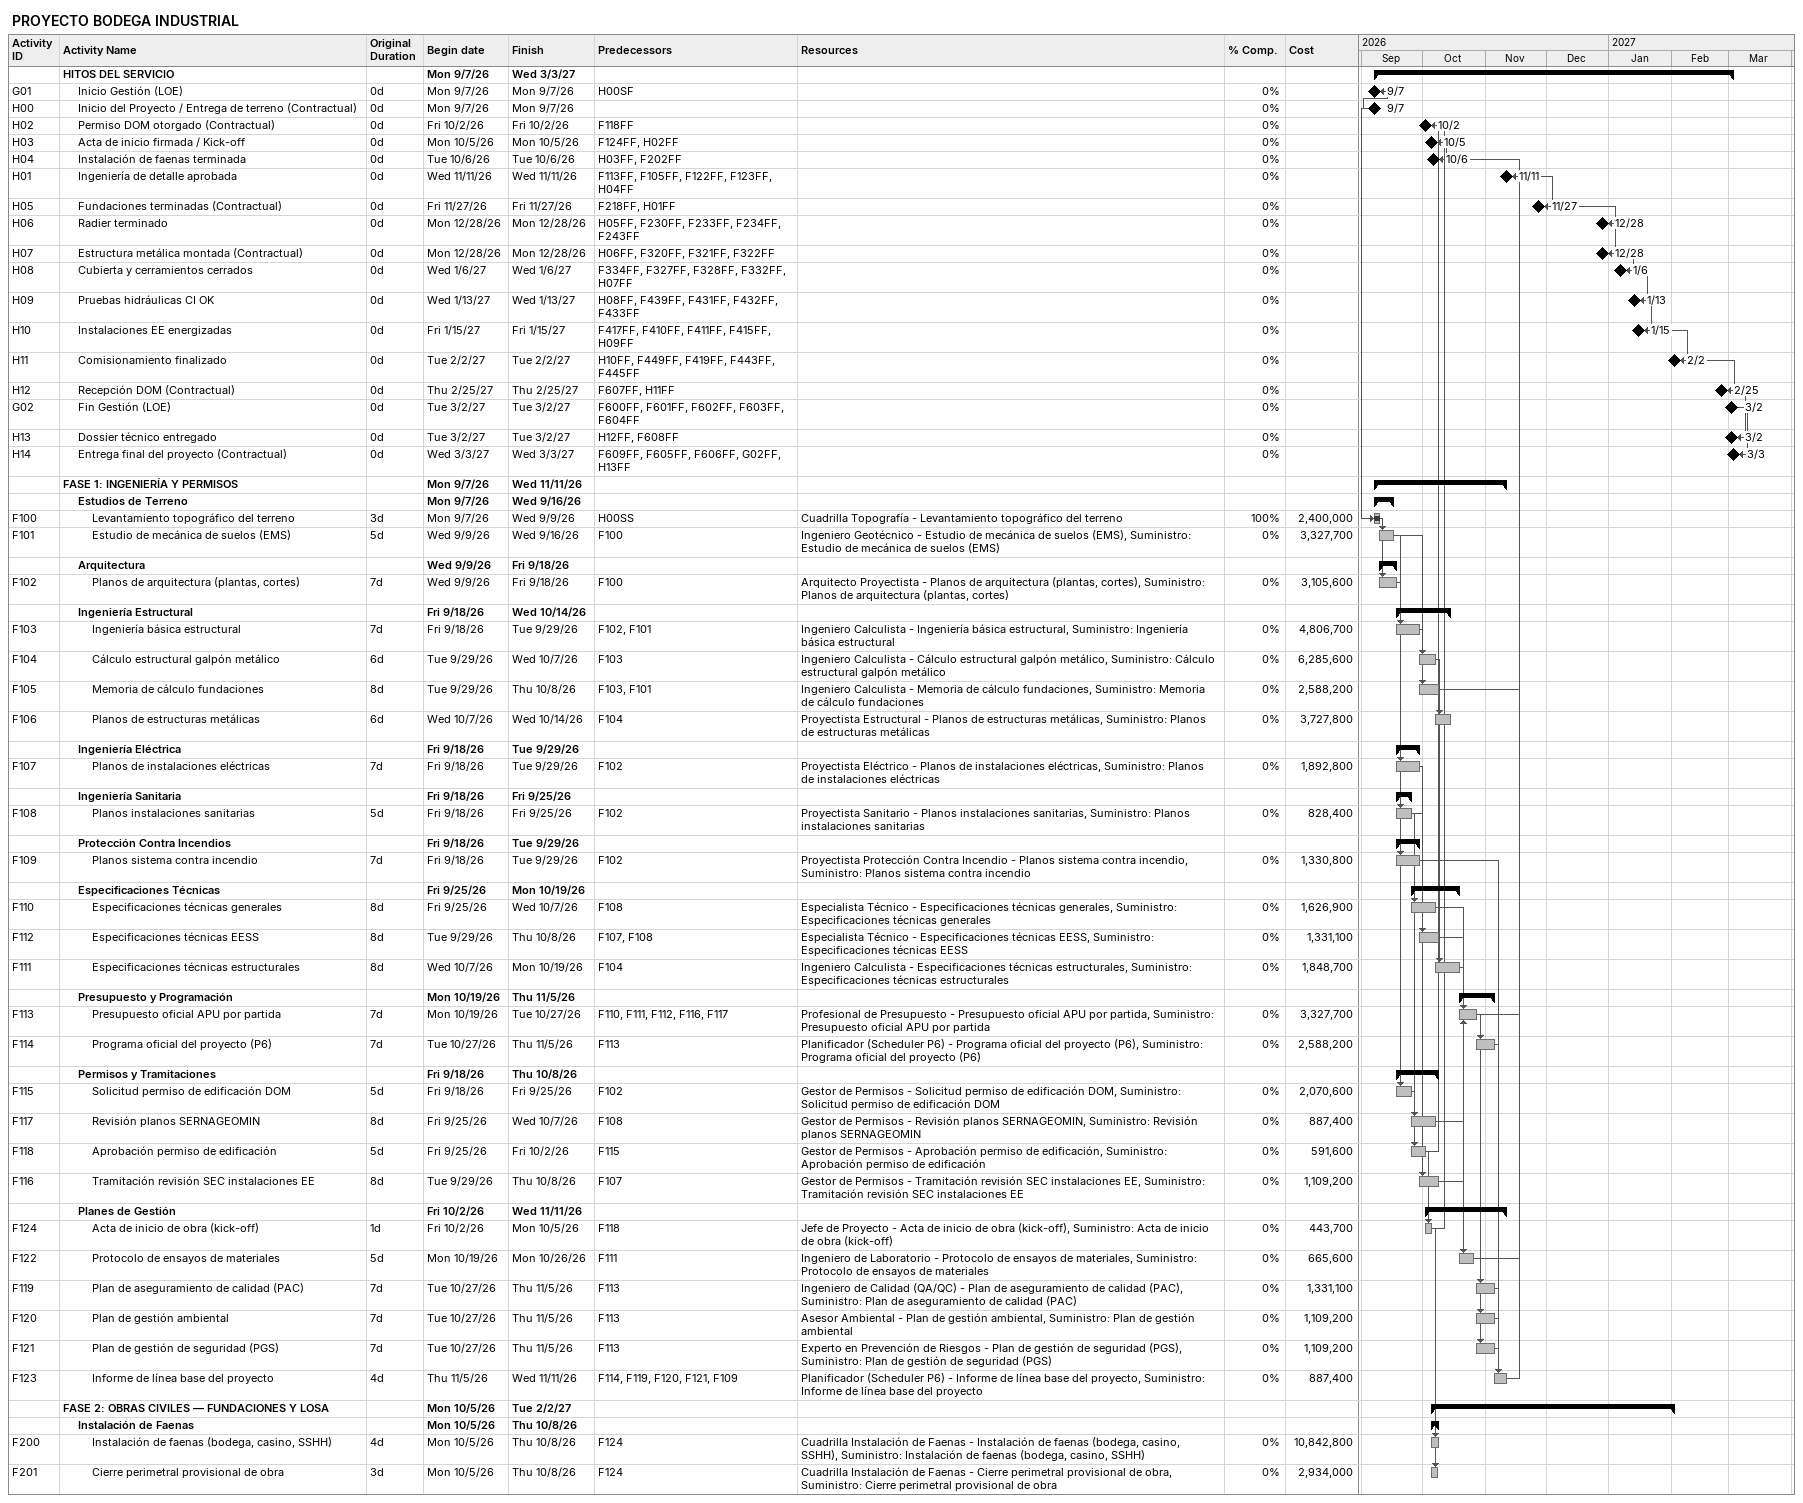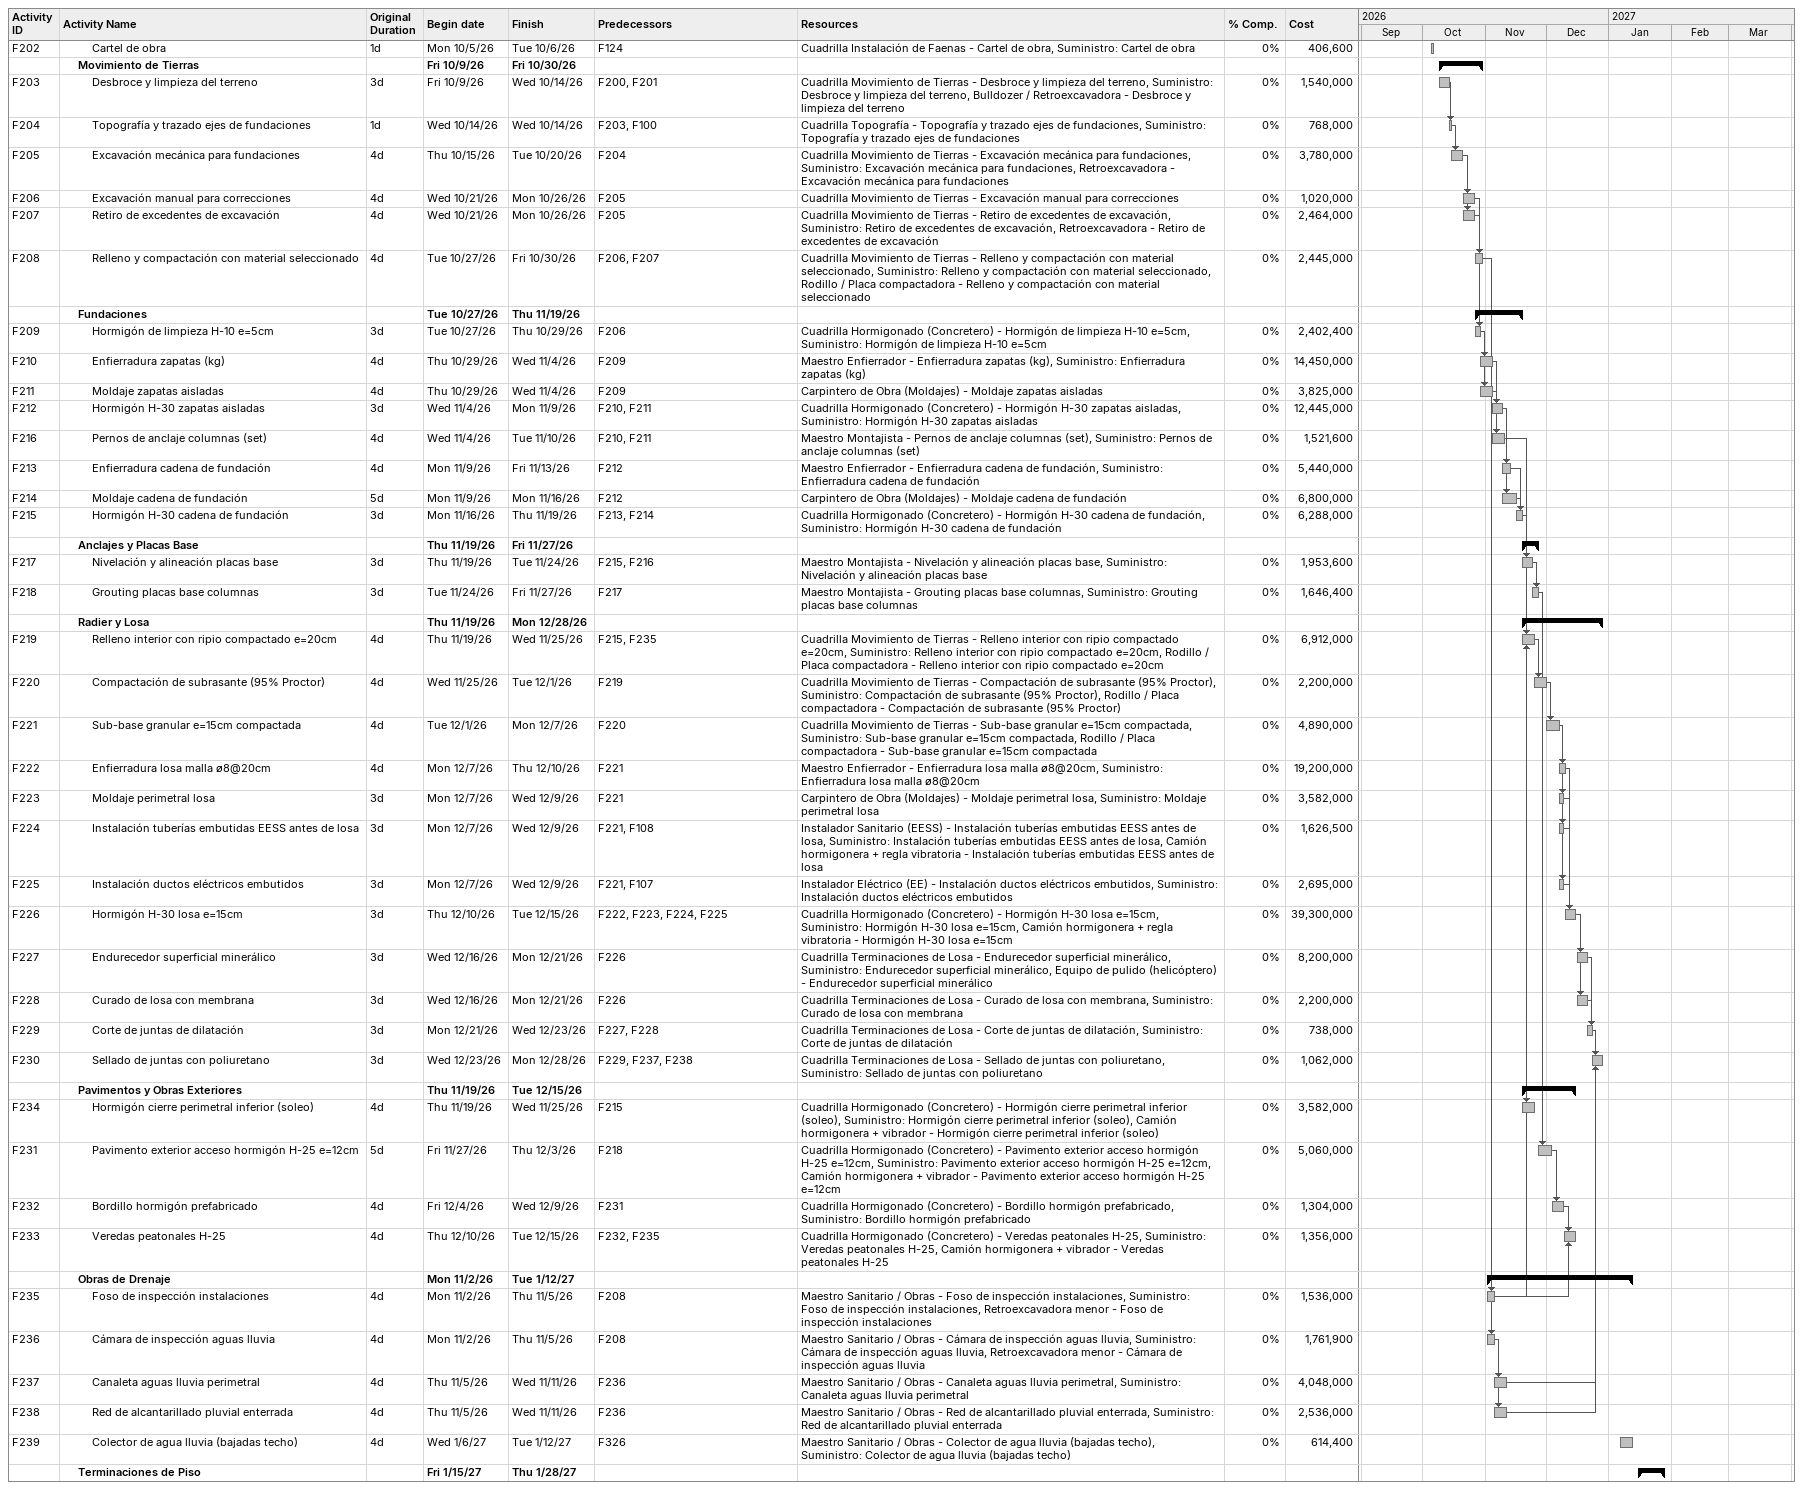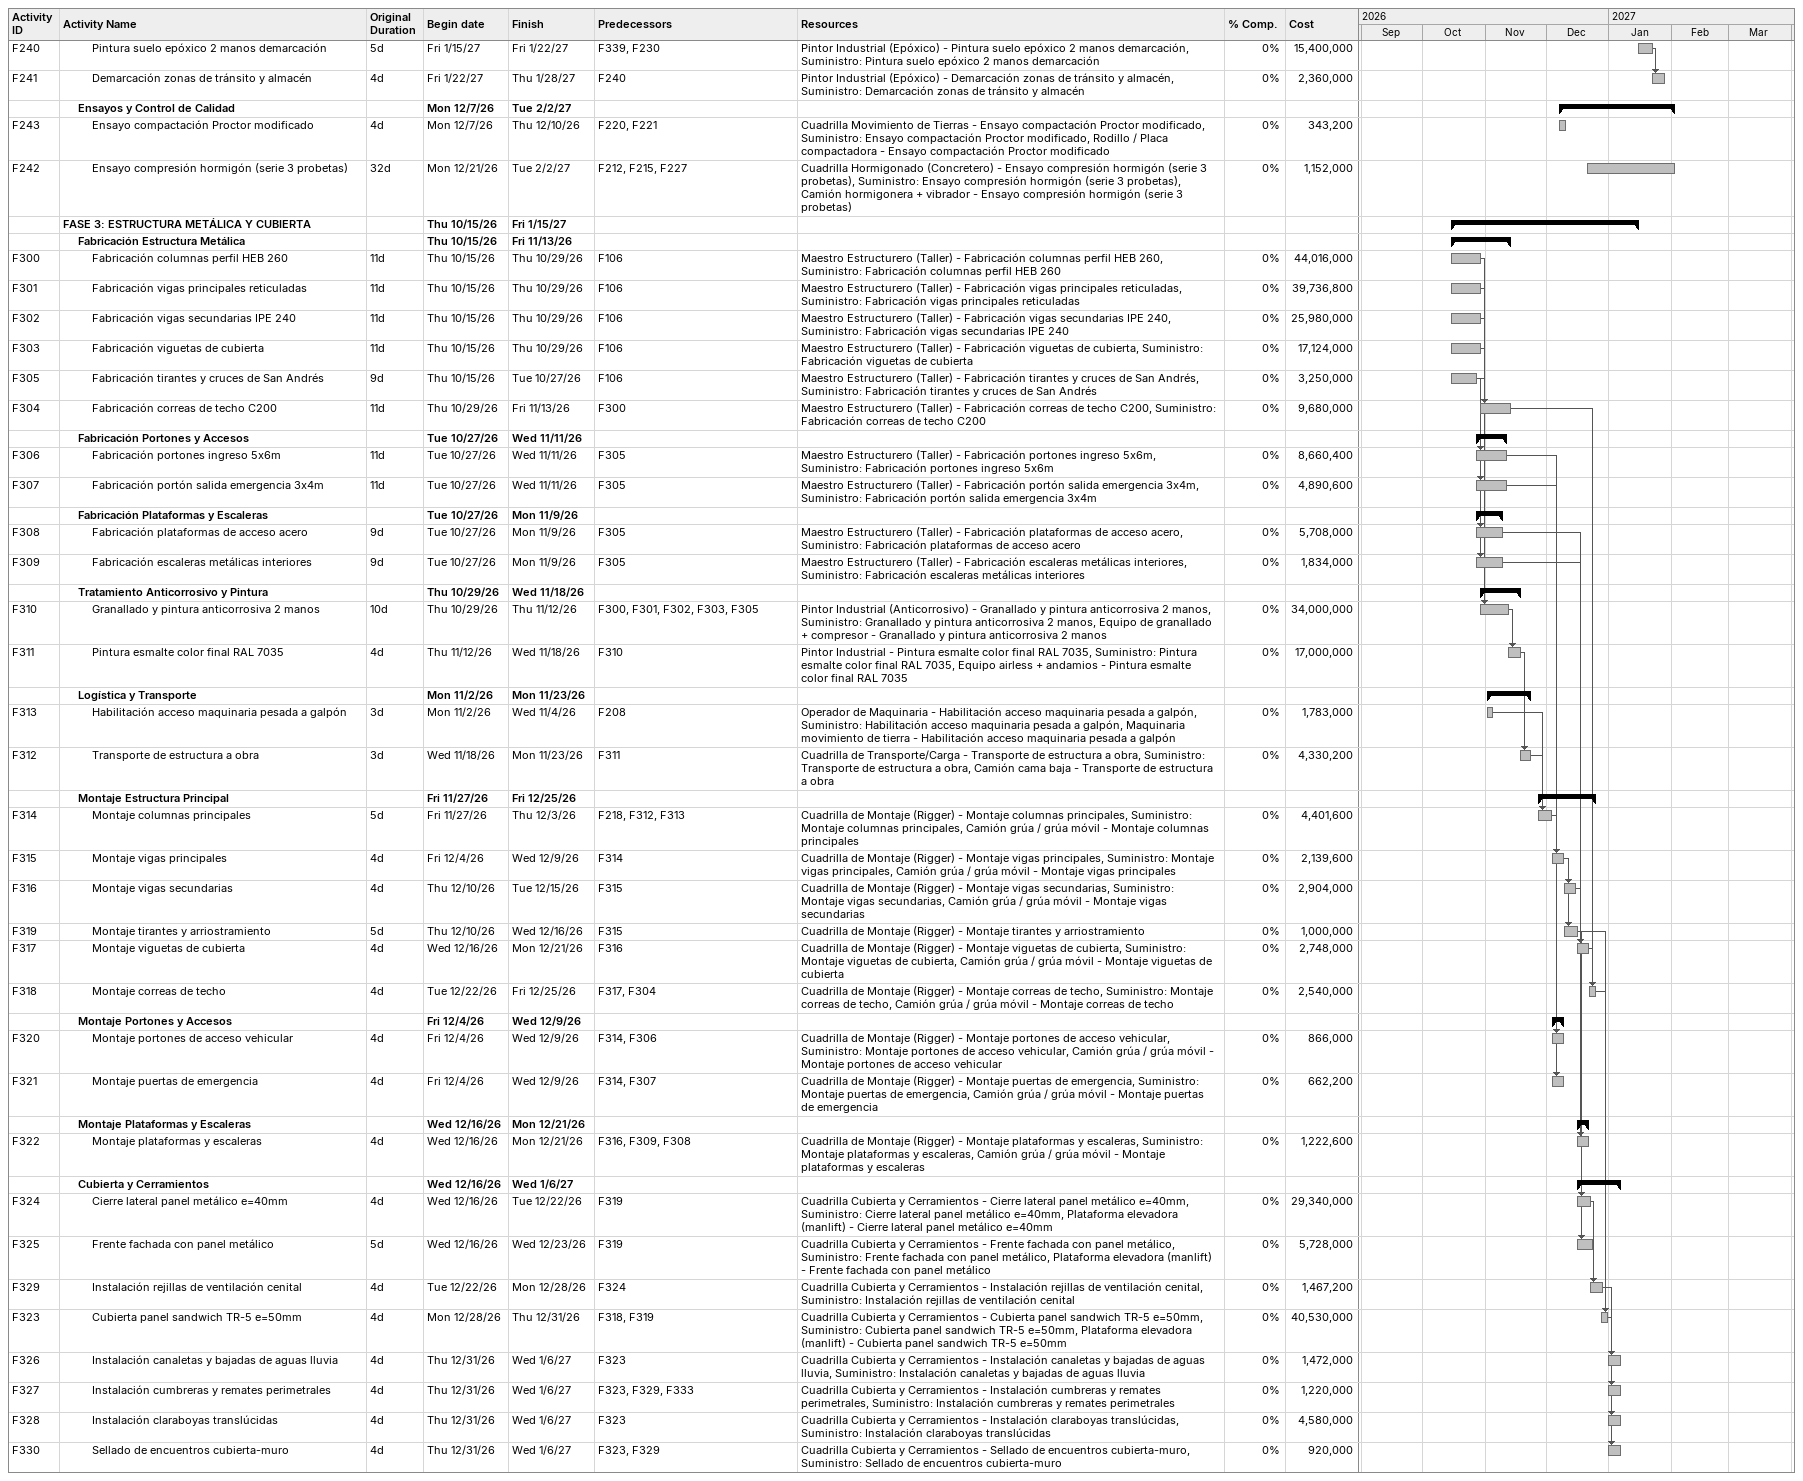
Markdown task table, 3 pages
PROYECTO BODEGA INDUSTRIAL

| ID | Level | Task | Original duration | Start | Finish | Predecessors | Resources | % complete | Cost |
|---|---|---|---|---|---|---|---|---|---|
|  | 1 | **HITOS DEL SERVICIO** |  | 2026-09-07 | 2027-03-03 |  |  |  |  |
| G01 | 2 | Inicio Gestión (LOE) | 0d | 2026-09-07 | 2026-09-07 | H00SF |  | 0 |  |
| H00 | 2 | Inicio del Proyecto / Entrega de terreno (Contractual) | 0d | 2026-09-07 | 2026-09-07 |  |  | 0 |  |
| H02 | 2 | Permiso DOM otorgado (Contractual) | 0d | 2026-10-02 | 2026-10-02 | F118FF |  | 0 |  |
| H03 | 2 | Acta de inicio firmada / Kick-off | 0d | 2026-10-05 | 2026-10-05 | F124FF, H02FF |  | 0 |  |
| H04 | 2 | Instalación de faenas terminada | 0d | 2026-10-06 | 2026-10-06 | H03FF, F202FF |  | 0 |  |
| H01 | 2 | Ingeniería de detalle aprobada | 0d | 2026-11-11 | 2026-11-11 | F113FF, F105FF, F122FF, F123FF, H04FF |  | 0 |  |
| H05 | 2 | Fundaciones terminadas (Contractual) | 0d | 2026-11-27 | 2026-11-27 | F218FF, H01FF |  | 0 |  |
| H06 | 2 | Radier terminado | 0d | 2026-12-28 | 2026-12-28 | H05FF, F230FF, F233FF, F234FF, F243FF |  | 0 |  |
| H07 | 2 | Estructura metálica montada (Contractual) | 0d | 2026-12-28 | 2026-12-28 | H06FF, F320FF, F321FF, F322FF |  | 0 |  |
| H08 | 2 | Cubierta y cerramientos cerrados | 0d | 2027-01-06 | 2027-01-06 | F334FF, F327FF, F328FF, F332FF, H07FF |  | 0 |  |
| H09 | 2 | Pruebas hidráulicas CI OK | 0d | 2027-01-13 | 2027-01-13 | H08FF, F439FF, F431FF, F432FF, F433FF |  | 0 |  |
| H10 | 2 | Instalaciones EE energizadas | 0d | 2027-01-15 | 2027-01-15 | F417FF, F410FF, F411FF, F415FF, H09FF |  | 0 |  |
| H11 | 2 | Comisionamiento finalizado | 0d | 2027-02-02 | 2027-02-02 | H10FF, F449FF, F419FF, F443FF, F445FF |  | 0 |  |
| H12 | 2 | Recepción DOM (Contractual) | 0d | 2027-02-25 | 2027-02-25 | F607FF, H11FF |  | 0 |  |
| G02 | 2 | Fin Gestión (LOE) | 0d | 2027-03-02 | 2027-03-02 | F600FF, F601FF, F602FF, F603FF, F604FF |  | 0 |  |
| H13 | 2 | Dossier técnico entregado | 0d | 2027-03-02 | 2027-03-02 | H12FF, F608FF |  | 0 |  |
| H14 | 2 | Entrega final del proyecto (Contractual) | 0d | 2027-03-03 | 2027-03-03 | F609FF, F605FF, F606FF, G02FF, H13FF |  | 0 |  |
|  | 1 | **FASE 1: INGENIERÍA Y PERMISOS** |  | 2026-09-07 | 2026-11-11 |  |  |  |  |
|  | 2 | **Estudios de Terreno** |  | 2026-09-07 | 2026-09-16 |  |  |  |  |
| F100 | 3 | Levantamiento topográfico del terreno | 3d | 2026-09-07 | 2026-09-09 | H00SS | Cuadrilla Topografía - Levantamiento topográfico del terreno | 100 | 2400000 |
| F101 | 3 | Estudio de mecánica de suelos (EMS) | 5d | 2026-09-09 | 2026-09-16 | F100 | Ingeniero Geotécnico - Estudio de mecánica de suelos (EMS), Suministro: Estudio de mecánica de suelos (EMS) | 0 | 3327700 |
|  | 2 | **Arquitectura** |  | 2026-09-09 | 2026-09-18 |  |  |  |  |
| F102 | 3 | Planos de arquitectura (plantas, cortes) | 7d | 2026-09-09 | 2026-09-18 | F100 | Arquitecto Proyectista - Planos de arquitectura (plantas, cortes), Suministro: Planos de arquitectura (plantas, cortes) | 0 | 3105600 |
|  | 2 | **Ingeniería Estructural** |  | 2026-09-18 | 2026-10-14 |  |  |  |  |
| F103 | 3 | Ingeniería básica estructural | 7d | 2026-09-18 | 2026-09-29 | F102, F101 | Ingeniero Calculista - Ingeniería básica estructural, Suministro: Ingeniería básica estructural | 0 | 4806700 |
| F104 | 3 | Cálculo estructural galpón metálico | 6d | 2026-09-29 | 2026-10-07 | F103 | Ingeniero Calculista - Cálculo estructural galpón metálico, Suministro: Cálculo estructural galpón metálico | 0 | 6285600 |
| F105 | 3 | Memoria de cálculo fundaciones | 8d | 2026-09-29 | 2026-10-08 | F103, F101 | Ingeniero Calculista - Memoria de cálculo fundaciones, Suministro: Memoria de cálculo fundaciones | 0 | 2588200 |
| F106 | 3 | Planos de estructuras metálicas | 6d | 2026-10-07 | 2026-10-14 | F104 | Proyectista Estructural - Planos de estructuras metálicas, Suministro: Planos de estructuras metálicas | 0 | 3727800 |
|  | 2 | **Ingeniería Eléctrica** |  | 2026-09-18 | 2026-09-29 |  |  |  |  |
| F107 | 3 | Planos de instalaciones eléctricas | 7d | 2026-09-18 | 2026-09-29 | F102 | Proyectista Eléctrico - Planos de instalaciones eléctricas, Suministro: Planos de instalaciones eléctricas | 0 | 1892800 |
|  | 2 | **Ingeniería Sanitaria** |  | 2026-09-18 | 2026-09-25 |  |  |  |  |
| F108 | 3 | Planos instalaciones sanitarias | 5d | 2026-09-18 | 2026-09-25 | F102 | Proyectista Sanitario - Planos instalaciones sanitarias, Suministro: Planos instalaciones sanitarias | 0 | 828400 |
|  | 2 | **Protección Contra Incendios** |  | 2026-09-18 | 2026-09-29 |  |  |  |  |
| F109 | 3 | Planos sistema contra incendio | 7d | 2026-09-18 | 2026-09-29 | F102 | Proyectista Protección Contra Incendio - Planos sistema contra incendio, Suministro: Planos sistema contra incendio | 0 | 1330800 |
|  | 2 | **Especificaciones Técnicas** |  | 2026-09-25 | 2026-10-19 |  |  |  |  |
| F110 | 3 | Especificaciones técnicas generales | 8d | 2026-09-25 | 2026-10-07 | F108 | Especialista Técnico - Especificaciones técnicas generales, Suministro: Especificaciones técnicas generales | 0 | 1626900 |
| F112 | 3 | Especificaciones técnicas EESS | 8d | 2026-09-29 | 2026-10-08 | F107, F108 | Especialista Técnico - Especificaciones técnicas EESS, Suministro: Especificaciones técnicas EESS | 0 | 1331100 |
| F111 | 3 | Especificaciones técnicas estructurales | 8d | 2026-10-07 | 2026-10-19 | F104 | Ingeniero Calculista - Especificaciones técnicas estructurales, Suministro: Especificaciones técnicas estructurales | 0 | 1848700 |
|  | 2 | **Presupuesto y Programación** |  | 2026-10-19 | 2026-11-05 |  |  |  |  |
| F113 | 3 | Presupuesto oficial APU por partida | 7d | 2026-10-19 | 2026-10-27 | F110, F111, F112, F116, F117 | Profesional de Presupuesto - Presupuesto oficial APU por partida, Suministro: Presupuesto oficial APU por partida | 0 | 3327700 |
| F114 | 3 | Programa oficial del proyecto (P6) | 7d | 2026-10-27 | 2026-11-05 | F113 | Planificador (Scheduler P6) - Programa oficial del proyecto (P6), Suministro: Programa oficial del proyecto (P6) | 0 | 2588200 |
|  | 2 | **Permisos y Tramitaciones** |  | 2026-09-18 | 2026-10-08 |  |  |  |  |
| F115 | 3 | Solicitud permiso de edificación DOM | 5d | 2026-09-18 | 2026-09-25 | F102 | Gestor de Permisos - Solicitud permiso de edificación DOM, Suministro: Solicitud permiso de edificación DOM | 0 | 2070600 |
| F117 | 3 | Revisión planos SERNAGEOMIN | 8d | 2026-09-25 | 2026-10-07 | F108 | Gestor de Permisos - Revisión planos SERNAGEOMIN, Suministro: Revisión planos SERNAGEOMIN | 0 | 887400 |
| F118 | 3 | Aprobación permiso de edificación | 5d | 2026-09-25 | 2026-10-02 | F115 | Gestor de Permisos - Aprobación permiso de edificación, Suministro: Aprobación permiso de edificación | 0 | 591600 |
| F116 | 3 | Tramitación revisión SEC instalaciones EE | 8d | 2026-09-29 | 2026-10-08 | F107 | Gestor de Permisos - Tramitación revisión SEC instalaciones EE, Suministro: Tramitación revisión SEC instalaciones EE | 0 | 1109200 |
|  | 2 | **Planes de Gestión** |  | 2026-10-02 | 2026-11-11 |  |  |  |  |
| F124 | 3 | Acta de inicio de obra (kick-off) | 1d | 2026-10-02 | 2026-10-05 | F118 | Jefe de Proyecto - Acta de inicio de obra (kick-off), Suministro: Acta de inicio de obra (kick-off) | 0 | 443700 |
| F122 | 3 | Protocolo de ensayos de materiales | 5d | 2026-10-19 | 2026-10-26 | F111 | Ingeniero de Laboratorio - Protocolo de ensayos de materiales, Suministro: Protocolo de ensayos de materiales | 0 | 665600 |
| F119 | 3 | Plan de aseguramiento de calidad (PAC) | 7d | 2026-10-27 | 2026-11-05 | F113 | Ingeniero de Calidad (QA/QC) - Plan de aseguramiento de calidad (PAC), Suministro: Plan de aseguramiento de calidad (PAC) | 0 | 1331100 |
| F120 | 3 | Plan de gestión ambiental | 7d | 2026-10-27 | 2026-11-05 | F113 | Asesor Ambiental - Plan de gestión ambiental, Suministro: Plan de gestión ambiental | 0 | 1109200 |
| F121 | 3 | Plan de gestión de seguridad (PGS) | 7d | 2026-10-27 | 2026-11-05 | F113 | Experto en Prevención de Riesgos - Plan de gestión de seguridad (PGS), Suministro: Plan de gestión de seguridad (PGS) | 0 | 1109200 |
| F123 | 3 | Informe de línea base del proyecto | 4d | 2026-11-05 | 2026-11-11 | F114, F119, F120, F121, F109 | Planificador (Scheduler P6) - Informe de línea base del proyecto, Suministro: Informe de línea base del proyecto | 0 | 887400 |
|  | 1 | **FASE 2: OBRAS CIVILES — FUNDACIONES Y LOSA** |  | 2026-10-05 | 2027-02-02 |  |  |  |  |
|  | 2 | **Instalación de Faenas** |  | 2026-10-05 | 2026-10-08 |  |  |  |  |
| F200 | 3 | Instalación de faenas (bodega, casino, SSHH) | 4d | 2026-10-05 | 2026-10-08 | F124 | Cuadrilla Instalación de Faenas - Instalación de faenas (bodega, casino, SSHH), Suministro: Instalación de faenas (bodega, casino, SSHH) | 0 | 10842800 |
| F201 | 3 | Cierre perimetral provisional de obra | 3d | 2026-10-05 | 2026-10-08 | F124 | Cuadrilla Instalación de Faenas - Cierre perimetral provisional de obra, Suministro: Cierre perimetral provisional de obra | 0 | 2934000 |
| F202 | 3 | Cartel de obra | 1d | 2026-10-05 | 2026-10-06 | F124 | Cuadrilla Instalación de Faenas - Cartel de obra, Suministro: Cartel de obra | 0 | 406600 |
|  | 2 | **Movimiento de Tierras** |  | 2026-10-09 | 2026-10-30 |  |  |  |  |
| F203 | 3 | Desbroce y limpieza del terreno | 3d | 2026-10-09 | 2026-10-14 | F200, F201 | Cuadrilla Movimiento de Tierras - Desbroce y limpieza del terreno, Suministro: Desbroce y limpieza del terreno, Bulldozer / Retroexcavadora - Desbroce y limpieza del terreno | 0 | 1540000 |
| F204 | 3 | Topografía y trazado ejes de fundaciones | 1d | 2026-10-14 | 2026-10-14 | F203, F100 | Cuadrilla Topografía - Topografía y trazado ejes de fundaciones, Suministro: Topografía y trazado ejes de fundaciones | 0 | 768000 |
| F205 | 3 | Excavación mecánica para fundaciones | 4d | 2026-10-15 | 2026-10-20 | F204 | Cuadrilla Movimiento de Tierras - Excavación mecánica para fundaciones, Suministro: Excavación mecánica para fundaciones, Retroexcavadora - Excavación mecánica para fundaciones | 0 | 3780000 |
| F206 | 3 | Excavación manual para correcciones | 4d | 2026-10-21 | 2026-10-26 | F205 | Cuadrilla Movimiento de Tierras - Excavación manual para correcciones | 0 | 1020000 |
| F207 | 3 | Retiro de excedentes de excavación | 4d | 2026-10-21 | 2026-10-26 | F205 | Cuadrilla Movimiento de Tierras - Retiro de excedentes de excavación, Suministro: Retiro de excedentes de excavación, Retroexcavadora - Retiro de excedentes de excavación | 0 | 2464000 |
| F208 | 3 | Relleno y compactación con material seleccionado | 4d | 2026-10-27 | 2026-10-30 | F206, F207 | Cuadrilla Movimiento de Tierras - Relleno y compactación con material seleccionado, Suministro: Relleno y compactación con material seleccionado, Rodillo / Placa compactadora - Relleno y compactación con material seleccionado | 0 | 2445000 |
|  | 2 | **Fundaciones** |  | 2026-10-27 | 2026-11-19 |  |  |  |  |
| F209 | 3 | Hormigón de limpieza H-10 e=5cm | 3d | 2026-10-27 | 2026-10-29 | F206 | Cuadrilla Hormigonado (Concretero) - Hormigón de limpieza H-10 e=5cm, Suministro: Hormigón de limpieza H-10 e=5cm | 0 | 2402400 |
| F210 | 3 | Enfierradura zapatas (kg) | 4d | 2026-10-29 | 2026-11-04 | F209 | Maestro Enfierrador - Enfierradura zapatas (kg), Suministro: Enfierradura zapatas (kg) | 0 | 14450000 |
| F211 | 3 | Moldaje zapatas aisladas | 4d | 2026-10-29 | 2026-11-04 | F209 | Carpintero de Obra (Moldajes) - Moldaje zapatas aisladas | 0 | 3825000 |
| F212 | 3 | Hormigón H-30 zapatas aisladas | 3d | 2026-11-04 | 2026-11-09 | F210, F211 | Cuadrilla Hormigonado (Concretero) - Hormigón H-30 zapatas aisladas, Suministro: Hormigón H-30 zapatas aisladas | 0 | 12445000 |
| F216 | 3 | Pernos de anclaje columnas (set) | 4d | 2026-11-04 | 2026-11-10 | F210, F211 | Maestro Montajista - Pernos de anclaje columnas (set), Suministro: Pernos de anclaje columnas (set) | 0 | 1521600 |
| F213 | 3 | Enfierradura cadena de fundación | 4d | 2026-11-09 | 2026-11-13 | F212 | Maestro Enfierrador - Enfierradura cadena de fundación, Suministro: Enfierradura cadena de fundación | 0 | 5440000 |
| F214 | 3 | Moldaje cadena de fundación | 5d | 2026-11-09 | 2026-11-16 | F212 | Carpintero de Obra (Moldajes) - Moldaje cadena de fundación | 0 | 6800000 |
| F215 | 3 | Hormigón H-30 cadena de fundación | 3d | 2026-11-16 | 2026-11-19 | F213, F214 | Cuadrilla Hormigonado (Concretero) - Hormigón H-30 cadena de fundación, Suministro: Hormigón H-30 cadena de fundación | 0 | 6288000 |
|  | 2 | **Anclajes y Placas Base** |  | 2026-11-19 | 2026-11-27 |  |  |  |  |
| F217 | 3 | Nivelación y alineación placas base | 3d | 2026-11-19 | 2026-11-24 | F215, F216 | Maestro Montajista - Nivelación y alineación placas base, Suministro: Nivelación y alineación placas base | 0 | 1953600 |
| F218 | 3 | Grouting placas base columnas | 3d | 2026-11-24 | 2026-11-27 | F217 | Maestro Montajista - Grouting placas base columnas, Suministro: Grouting placas base columnas | 0 | 1646400 |
|  | 2 | **Radier y Losa** |  | 2026-11-19 | 2026-12-28 |  |  |  |  |
| F219 | 3 | Relleno interior con ripio compactado e=20cm | 4d | 2026-11-19 | 2026-11-25 | F215, F235 | Cuadrilla Movimiento de Tierras - Relleno interior con ripio compactado e=20cm, Suministro: Relleno interior con ripio compactado e=20cm, Rodillo / Placa compactadora - Relleno interior con ripio compactado e=20cm | 0 | 6912000 |
| F220 | 3 | Compactación de subrasante (95% Proctor) | 4d | 2026-11-25 | 2026-12-01 | F219 | Cuadrilla Movimiento de Tierras - Compactación de subrasante (95% Proctor), Suministro: Compactación de subrasante (95% Proctor), Rodillo / Placa compactadora - Compactación de subrasante (95% Proctor) | 0 | 2200000 |
| F221 | 3 | Sub-base granular e=15cm compactada | 4d | 2026-12-01 | 2026-12-07 | F220 | Cuadrilla Movimiento de Tierras - Sub-base granular e=15cm compactada, Suministro: Sub-base granular e=15cm compactada, Rodillo / Placa compactadora - Sub-base granular e=15cm compactada | 0 | 4890000 |
| F222 | 3 | Enfierradura losa malla ø8@20cm | 4d | 2026-12-07 | 2026-12-10 | F221 | Maestro Enfierrador - Enfierradura losa malla ø8@20cm, Suministro: Enfierradura losa malla ø8@20cm | 0 | 19200000 |
| F223 | 3 | Moldaje perimetral losa | 3d | 2026-12-07 | 2026-12-09 | F221 | Carpintero de Obra (Moldajes) - Moldaje perimetral losa, Suministro: Moldaje perimetral losa | 0 | 3582000 |
| F224 | 3 | Instalación tuberías embutidas EESS antes de losa | 3d | 2026-12-07 | 2026-12-09 | F221, F108 | Instalador Sanitario (EESS) - Instalación tuberías embutidas EESS antes de losa, Suministro: Instalación tuberías embutidas EESS antes de losa, Camión hormigonera + regla vibratoria - Instalación tuberías embutidas EESS antes de losa | 0 | 1626500 |
| F225 | 3 | Instalación ductos eléctricos embutidos | 3d | 2026-12-07 | 2026-12-09 | F221, F107 | Instalador Eléctrico (EE) - Instalación ductos eléctricos embutidos, Suministro: Instalación ductos eléctricos embutidos | 0 | 2695000 |
| F226 | 3 | Hormigón H-30 losa e=15cm | 3d | 2026-12-10 | 2026-12-15 | F222, F223, F224, F225 | Cuadrilla Hormigonado (Concretero) - Hormigón H-30 losa e=15cm, Suministro: Hormigón H-30 losa e=15cm, Camión hormigonera + regla vibratoria - Hormigón H-30 losa e=15cm | 0 | 39300000 |
| F227 | 3 | Endurecedor superficial minerálico | 3d | 2026-12-16 | 2026-12-21 | F226 | Cuadrilla Terminaciones de Losa - Endurecedor superficial minerálico, Suministro: Endurecedor superficial minerálico, Equipo de pulido (helicóptero) - Endurecedor superficial minerálico | 0 | 8200000 |
| F228 | 3 | Curado de losa con membrana | 3d | 2026-12-16 | 2026-12-21 | F226 | Cuadrilla Terminaciones de Losa - Curado de losa con membrana, Suministro: Curado de losa con membrana | 0 | 2200000 |
| F229 | 3 | Corte de juntas de dilatación | 3d | 2026-12-21 | 2026-12-23 | F227, F228 | Cuadrilla Terminaciones de Losa - Corte de juntas de dilatación, Suministro: Corte de juntas de dilatación | 0 | 738000 |
| F230 | 3 | Sellado de juntas con poliuretano | 3d | 2026-12-23 | 2026-12-28 | F229, F237, F238 | Cuadrilla Terminaciones de Losa - Sellado de juntas con poliuretano, Suministro: Sellado de juntas con poliuretano | 0 | 1062000 |
|  | 2 | **Pavimentos y Obras Exteriores** |  | 2026-11-19 | 2026-12-15 |  |  |  |  |
| F234 | 3 | Hormigón cierre perimetral inferior (soleo) | 4d | 2026-11-19 | 2026-11-25 | F215 | Cuadrilla Hormigonado (Concretero) - Hormigón cierre perimetral inferior (soleo), Suministro: Hormigón cierre perimetral inferior (soleo), Camión hormigonera + vibrador - Hormigón cierre perimetral inferior (soleo) | 0 | 3582000 |
| F231 | 3 | Pavimento exterior acceso hormigón H-25 e=12cm | 5d | 2026-11-27 | 2026-12-03 | F218 | Cuadrilla Hormigonado (Concretero) - Pavimento exterior acceso hormigón H-25 e=12cm, Suministro: Pavimento exterior acceso hormigón H-25 e=12cm, Camión hormigonera + vibrador - Pavimento exterior acceso hormigón H-25 e=12cm | 0 | 5060000 |
| F232 | 3 | Bordillo hormigón prefabricado | 4d | 2026-12-04 | 2026-12-09 | F231 | Cuadrilla Hormigonado (Concretero) - Bordillo hormigón prefabricado, Suministro: Bordillo hormigón prefabricado | 0 | 1304000 |
| F233 | 3 | Veredas peatonales H-25 | 4d | 2026-12-10 | 2026-12-15 | F232, F235 | Cuadrilla Hormigonado (Concretero) - Veredas peatonales H-25, Suministro: Veredas peatonales H-25, Camión hormigonera + vibrador - Veredas peatonales H-25 | 0 | 1356000 |
|  | 2 | **Obras de Drenaje** |  | 2026-11-02 | 2027-01-12 |  |  |  |  |
| F235 | 3 | Foso de inspección instalaciones | 4d | 2026-11-02 | 2026-11-05 | F208 | Maestro Sanitario / Obras - Foso de inspección instalaciones, Suministro: Foso de inspección instalaciones, Retroexcavadora menor - Foso de inspección instalaciones | 0 | 1536000 |
| F236 | 3 | Cámara de inspección aguas lluvia | 4d | 2026-11-02 | 2026-11-05 | F208 | Maestro Sanitario / Obras - Cámara de inspección aguas lluvia, Suministro: Cámara de inspección aguas lluvia, Retroexcavadora menor - Cámara de inspección aguas lluvia | 0 | 1761900 |
| F237 | 3 | Canaleta aguas lluvia perimetral | 4d | 2026-11-05 | 2026-11-11 | F236 | Maestro Sanitario / Obras - Canaleta aguas lluvia perimetral, Suministro: Canaleta aguas lluvia perimetral | 0 | 4048000 |
| F238 | 3 | Red de alcantarillado pluvial enterrada | 4d | 2026-11-05 | 2026-11-11 | F236 | Maestro Sanitario / Obras - Red de alcantarillado pluvial enterrada, Suministro: Red de alcantarillado pluvial enterrada | 0 | 2536000 |
| F239 | 3 | Colector de agua lluvia (bajadas techo) | 4d | 2027-01-06 | 2027-01-12 | F326 | Maestro Sanitario / Obras - Colector de agua lluvia (bajadas techo), Suministro: Colector de agua lluvia (bajadas techo) | 0 | 614400 |
|  | 2 | **Terminaciones de Piso** |  | 2027-01-15 | 2027-01-28 |  |  |  |  |
| F240 | 3 | Pintura suelo epóxico 2 manos demarcación | 5d | 2027-01-15 | 2027-01-22 | F339, F230 | Pintor Industrial (Epóxico) - Pintura suelo epóxico 2 manos demarcación, Suministro: Pintura suelo epóxico 2 manos demarcación | 0 | 15400000 |
| F241 | 3 | Demarcación zonas de tránsito y almacén | 4d | 2027-01-22 | 2027-01-28 | F240 | Pintor Industrial (Epóxico) - Demarcación zonas de tránsito y almacén, Suministro: Demarcación zonas de tránsito y almacén | 0 | 2360000 |
|  | 2 | **Ensayos y Control de Calidad** |  | 2026-12-07 | 2027-02-02 |  |  |  |  |
| F243 | 3 | Ensayo compactación Proctor modificado | 4d | 2026-12-07 | 2026-12-10 | F220, F221 | Cuadrilla Movimiento de Tierras - Ensayo compactación Proctor modificado, Suministro: Ensayo compactación Proctor modificado, Rodillo / Placa compactadora - Ensayo compactación Proctor modificado | 0 | 343200 |
| F242 | 3 | Ensayo compresión hormigón (serie 3 probetas) | 32d | 2026-12-21 | 2027-02-02 | F212, F215, F227 | Cuadrilla Hormigonado (Concretero) - Ensayo compresión hormigón (serie 3 probetas), Suministro: Ensayo compresión hormigón (serie 3 probetas), Camión hormigonera + vibrador - Ensayo compresión hormigón (serie 3 probetas) | 0 | 1152000 |
|  | 1 | **FASE 3: ESTRUCTURA METÁLICA Y CUBIERTA** |  | 2026-10-15 | 2027-01-15 |  |  |  |  |
|  | 2 | **Fabricación Estructura Metálica** |  | 2026-10-15 | 2026-11-13 |  |  |  |  |
| F300 | 3 | Fabricación columnas perfil HEB 260 | 11d | 2026-10-15 | 2026-10-29 | F106 | Maestro Estructurero (Taller) - Fabricación columnas perfil HEB 260, Suministro: Fabricación columnas perfil HEB 260 | 0 | 44016000 |
| F301 | 3 | Fabricación vigas principales reticuladas | 11d | 2026-10-15 | 2026-10-29 | F106 | Maestro Estructurero (Taller) - Fabricación vigas principales reticuladas, Suministro: Fabricación vigas principales reticuladas | 0 | 39736800 |
| F302 | 3 | Fabricación vigas secundarias IPE 240 | 11d | 2026-10-15 | 2026-10-29 | F106 | Maestro Estructurero (Taller) - Fabricación vigas secundarias IPE 240, Suministro: Fabricación vigas secundarias IPE 240 | 0 | 25980000 |
| F303 | 3 | Fabricación viguetas de cubierta | 11d | 2026-10-15 | 2026-10-29 | F106 | Maestro Estructurero (Taller) - Fabricación viguetas de cubierta, Suministro: Fabricación viguetas de cubierta | 0 | 17124000 |
| F305 | 3 | Fabricación tirantes y cruces de San Andrés | 9d | 2026-10-15 | 2026-10-27 | F106 | Maestro Estructurero (Taller) - Fabricación tirantes y cruces de San Andrés, Suministro: Fabricación tirantes y cruces de San Andrés | 0 | 3250000 |
| F304 | 3 | Fabricación correas de techo C200 | 11d | 2026-10-29 | 2026-11-13 | F300 | Maestro Estructurero (Taller) - Fabricación correas de techo C200, Suministro: Fabricación correas de techo C200 | 0 | 9680000 |
|  | 2 | **Fabricación Portones y Accesos** |  | 2026-10-27 | 2026-11-11 |  |  |  |  |
| F306 | 3 | Fabricación portones ingreso 5x6m | 11d | 2026-10-27 | 2026-11-11 | F305 | Maestro Estructurero (Taller) - Fabricación portones ingreso 5x6m, Suministro: Fabricación portones ingreso 5x6m | 0 | 8660400 |
| F307 | 3 | Fabricación portón salida emergencia 3x4m | 11d | 2026-10-27 | 2026-11-11 | F305 | Maestro Estructurero (Taller) - Fabricación portón salida emergencia 3x4m, Suministro: Fabricación portón salida emergencia 3x4m | 0 | 4890600 |
|  | 2 | **Fabricación Plataformas y Escaleras** |  | 2026-10-27 | 2026-11-09 |  |  |  |  |
| F308 | 3 | Fabricación plataformas de acceso acero | 9d | 2026-10-27 | 2026-11-09 | F305 | Maestro Estructurero (Taller) - Fabricación plataformas de acceso acero, Suministro: Fabricación plataformas de acceso acero | 0 | 5708000 |
| F309 | 3 | Fabricación escaleras metálicas interiores | 9d | 2026-10-27 | 2026-11-09 | F305 | Maestro Estructurero (Taller) - Fabricación escaleras metálicas interiores, Suministro: Fabricación escaleras metálicas interiores | 0 | 1834000 |
|  | 2 | **Tratamiento Anticorrosivo y Pintura** |  | 2026-10-29 | 2026-11-18 |  |  |  |  |
| F310 | 3 | Granallado y pintura anticorrosiva 2 manos | 10d | 2026-10-29 | 2026-11-12 | F300, F301, F302, F303, F305 | Pintor Industrial (Anticorrosivo) - Granallado y pintura anticorrosiva 2 manos, Suministro: Granallado y pintura anticorrosiva 2 manos, Equipo de granallado + compresor - Granallado y pintura anticorrosiva 2 manos | 0 | 34000000 |
| F311 | 3 | Pintura esmalte color final RAL 7035 | 4d | 2026-11-12 | 2026-11-18 | F310 | Pintor Industrial - Pintura esmalte color final RAL 7035, Suministro: Pintura esmalte color final RAL 7035, Equipo airless + andamios - Pintura esmalte color final RAL 7035 | 0 | 17000000 |
|  | 2 | **Logística y Transporte** |  | 2026-11-02 | 2026-11-23 |  |  |  |  |
| F313 | 3 | Habilitación acceso maquinaria pesada a galpón | 3d | 2026-11-02 | 2026-11-04 | F208 | Operador de Maquinaria - Habilitación acceso maquinaria pesada a galpón, Suministro: Habilitación acceso maquinaria pesada a galpón, Maquinaria movimiento de tierra - Habilitación acceso maquinaria pesada a galpón | 0 | 1783000 |
| F312 | 3 | Transporte de estructura a obra | 3d | 2026-11-18 | 2026-11-23 | F311 | Cuadrilla de Transporte/Carga - Transporte de estructura a obra, Suministro: Transporte de estructura a obra, Camión cama baja - Transporte de estructura a obra | 0 | 4330200 |
|  | 2 | **Montaje Estructura Principal** |  | 2026-11-27 | 2026-12-25 |  |  |  |  |
| F314 | 3 | Montaje columnas principales | 5d | 2026-11-27 | 2026-12-03 | F218, F312, F313 | Cuadrilla de Montaje (Rigger) - Montaje columnas principales, Suministro: Montaje columnas principales, Camión grúa / grúa móvil - Montaje columnas principales | 0 | 4401600 |
| F315 | 3 | Montaje vigas principales | 4d | 2026-12-04 | 2026-12-09 | F314 | Cuadrilla de Montaje (Rigger) - Montaje vigas principales, Suministro: Montaje vigas principales, Camión grúa / grúa móvil - Montaje vigas principales | 0 | 2139600 |
| F316 | 3 | Montaje vigas secundarias | 4d | 2026-12-10 | 2026-12-15 | F315 | Cuadrilla de Montaje (Rigger) - Montaje vigas secundarias, Suministro: Montaje vigas secundarias, Camión grúa / grúa móvil - Montaje vigas secundarias | 0 | 2904000 |
| F319 | 3 | Montaje tirantes y arriostramiento | 5d | 2026-12-10 | 2026-12-16 | F315 | Cuadrilla de Montaje (Rigger) - Montaje tirantes y arriostramiento | 0 | 1000000 |
| F317 | 3 | Montaje viguetas de cubierta | 4d | 2026-12-16 | 2026-12-21 | F316 | Cuadrilla de Montaje (Rigger) - Montaje viguetas de cubierta, Suministro: Montaje viguetas de cubierta, Camión grúa / grúa móvil - Montaje viguetas de cubierta | 0 | 2748000 |
| F318 | 3 | Montaje correas de techo | 4d | 2026-12-22 | 2026-12-25 | F317, F304 | Cuadrilla de Montaje (Rigger) - Montaje correas de techo, Suministro: Montaje correas de techo, Camión grúa / grúa móvil - Montaje correas de techo | 0 | 2540000 |
|  | 2 | **Montaje Portones y Accesos** |  | 2026-12-04 | 2026-12-09 |  |  |  |  |
| F320 | 3 | Montaje portones de acceso vehicular | 4d | 2026-12-04 | 2026-12-09 | F314, F306 | Cuadrilla de Montaje (Rigger) - Montaje portones de acceso vehicular, Suministro: Montaje portones de acceso vehicular, Camión grúa / grúa móvil - Montaje portones de acceso vehicular | 0 | 866000 |
| F321 | 3 | Montaje puertas de emergencia | 4d | 2026-12-04 | 2026-12-09 | F314, F307 | Cuadrilla de Montaje (Rigger) - Montaje puertas de emergencia, Suministro: Montaje puertas de emergencia, Camión grúa / grúa móvil - Montaje puertas de emergencia | 0 | 662200 |
|  | 2 | **Montaje Plataformas y Escaleras** |  | 2026-12-16 | 2026-12-21 |  |  |  |  |
| F322 | 3 | Montaje plataformas y escaleras | 4d | 2026-12-16 | 2026-12-21 | F316, F309, F308 | Cuadrilla de Montaje (Rigger) - Montaje plataformas y escaleras, Suministro: Montaje plataformas y escaleras, Camión grúa / grúa móvil - Montaje plataformas y escaleras | 0 | 1222600 |
|  | 2 | **Cubierta y Cerramientos** |  | 2026-12-16 | 2027-01-06 |  |  |  |  |
| F324 | 3 | Cierre lateral panel metálico e=40mm | 4d | 2026-12-16 | 2026-12-22 | F319 | Cuadrilla Cubierta y Cerramientos - Cierre lateral panel metálico e=40mm, Suministro: Cierre lateral panel metálico e=40mm, Plataforma elevadora (manlift) - Cierre lateral panel metálico e=40mm | 0 | 29340000 |
| F325 | 3 | Frente fachada con panel metálico | 5d | 2026-12-16 | 2026-12-23 | F319 | Cuadrilla Cubierta y Cerramientos - Frente fachada con panel metálico, Suministro: Frente fachada con panel metálico, Plataforma elevadora (manlift) - Frente fachada con panel metálico | 0 | 5728000 |
| F329 | 3 | Instalación rejillas de ventilación cenital | 4d | 2026-12-22 | 2026-12-28 | F324 | Cuadrilla Cubierta y Cerramientos - Instalación rejillas de ventilación cenital, Suministro: Instalación rejillas de ventilación cenital | 0 | 1467200 |
| F323 | 3 | Cubierta panel sandwich TR-5 e=50mm | 4d | 2026-12-28 | 2026-12-31 | F318, F319 | Cuadrilla Cubierta y Cerramientos - Cubierta panel sandwich TR-5 e=50mm, Suministro: Cubierta panel sandwich TR-5 e=50mm, Plataforma elevadora (manlift) - Cubierta panel sandwich TR-5 e=50mm | 0 | 40530000 |
| F326 | 3 | Instalación canaletas y bajadas de aguas lluvia | 4d | 2026-12-31 | 2027-01-06 | F323 | Cuadrilla Cubierta y Cerramientos - Instalación canaletas y bajadas de aguas lluvia, Suministro: Instalación canaletas y bajadas de aguas lluvia | 0 | 1472000 |
| F327 | 3 | Instalación cumbreras y remates perimetrales | 4d | 2026-12-31 | 2027-01-06 | F323, F329, F333 | Cuadrilla Cubierta y Cerramientos - Instalación cumbreras y remates perimetrales, Suministro: Instalación cumbreras y remates perimetrales | 0 | 1220000 |
| F328 | 3 | Instalación claraboyas translúcidas | 4d | 2026-12-31 | 2027-01-06 | F323 | Cuadrilla Cubierta y Cerramientos - Instalación claraboyas translúcidas, Suministro: Instalación claraboyas translúcidas | 0 | 4580000 |
| F330 | 3 | Sellado de encuentros cubierta-muro | 4d | 2026-12-31 | 2027-01-06 | F323, F329 | Cuadrilla Cubierta y Cerramientos - Sellado de encuentros cubierta-muro, Suministro: Sellado de encuentros cubierta-muro | 0 | 920000 |
